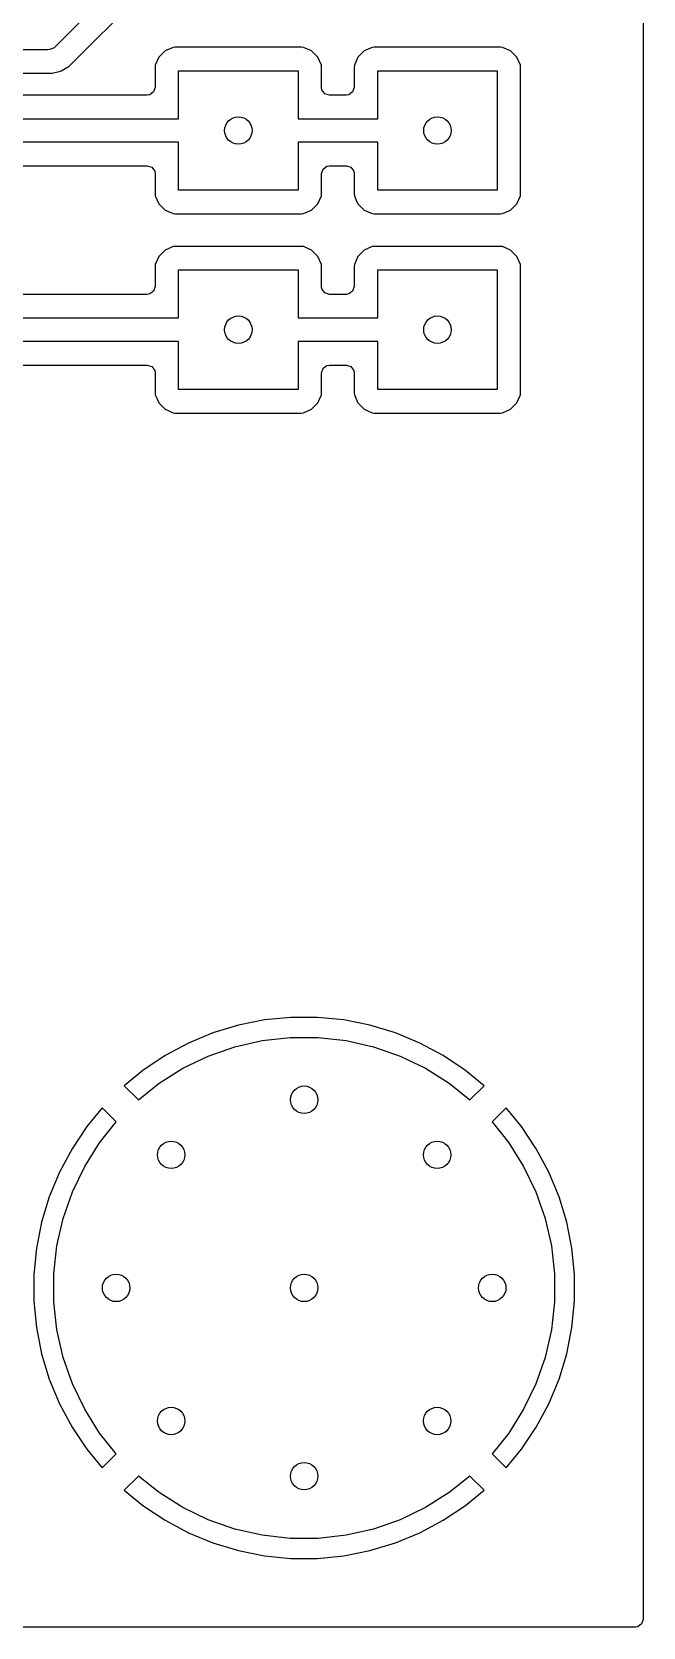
# Model space of a CAD drawing. Extents: x 0.23 to 2.17, y 0.23 to 2.17.
# Drawn here: x 1.863 to 2.17, y 0.23 to 1.031 of the extents above; entities that cross this region are included whole.
import ezdxf

# ---------------------------------------------------------------- set-up
doc = ezdxf.new("R2010")
doc.units = 0
doc.header["$MEASUREMENT"] = 0
doc.layers.add('BLACK', color=7, linetype='CONTINUOUS')

msp = doc.modelspace()

# ---------------------------------------------------------------- linework, layer by layer
at = {"layer": 'BLACK', "linetype": 'CONTINUOUS'}
for p, q in [((2.1703, 2.1664), (2.1703, 0.2336)), ((1.92705, 1.0752), (1.87524, 1.02338)), ((1.88195, 1.01337), (1.91869, 1.0501)), ((1.87106, 1.02165), (1.45669, 1.02165)), ((1.87222, 1.02177), (1.87106, 1.02165)), ((1.87349, 1.0223), (1.87222, 1.02177)), ((1.87434, 1.02265), (1.87349, 1.0223)), ((1.87524, 1.02338), (1.87434, 1.02265)), ((1.927, 1.0179), (1.92521, 1.01386)), ((1.93013, 1.02103), (1.927, 1.0179)), ((1.93417, 1.02282), (1.93013, 1.02103)), ((1.93516, 1.02293), (1.93417, 1.02282)), ((1.9987, 1.02293), (1.93516, 1.02293)), ((1.93516, 1.02293), (1.93516, 1.02293)), ((1.99968, 1.02282), (1.9987, 1.02293)), ((2.00373, 1.02103), (1.99968, 1.02282)), ((1.99968, 1.02282), (1.99968, 1.02282)), ((1.99968, 1.02282), (1.99968, 1.02282)), ((2.00686, 1.0179), (2.00373, 1.02103)), ((2.00865, 1.01386), (2.00686, 1.0179)), ((2.027, 1.0179), (2.02521, 1.01386)), ((2.03013, 1.02103), (2.027, 1.0179)), ((2.03417, 1.02282), (2.03013, 1.02103)), ((2.03516, 1.02293), (2.03417, 1.02282)), ((2.0987, 1.02293), (2.03516, 1.02293)), ((2.03516, 1.02293), (2.03516, 1.02293)), ((2.09968, 1.02282), (2.0987, 1.02293)), ((2.10373, 1.02103), (2.09968, 1.02282)), ((2.09968, 1.02282), (2.09968, 1.02282)), ((2.09968, 1.02282), (2.09968, 1.02282)), ((2.10686, 1.0179), (2.10373, 1.02103)), ((2.10865, 1.01386), (2.10686, 1.0179)), ((1.68215, 1.00982), (1.8734, 1.00982)), ((1.8734, 1.00982), (1.87696, 1.01078)), ((1.87696, 1.01078), (1.87748, 1.01092)), ((1.87696, 1.01078), (1.87696, 1.01078)), ((1.87748, 1.01092), (1.87791, 1.01103)), ((1.87791, 1.01103), (1.88195, 1.01337)), ((1.92521, 1.01386), (1.9251, 1.01287)), ((1.9251, 1.01287), (1.9251, 1.00274)), ((1.93693, 0.98701), (1.93693, 1.0111)), ((1.93693, 1.0111), (1.99693, 1.0111)), ((1.99693, 1.0111), (1.99693, 0.98701)), ((2.00876, 1.01287), (2.00865, 1.01386)), ((2.00876, 1.00274), (2.00876, 1.01287)), ((2.00876, 1.01287), (2.00876, 1.01287)), ((2.02521, 1.01386), (2.0251, 1.01287)), ((2.0251, 1.01287), (2.0251, 1.00274)), ((2.03693, 0.98701), (2.03693, 1.0111)), ((2.03693, 1.0111), (2.09693, 1.0111)), ((2.09693, 1.0111), (2.09693, 0.9511)), ((2.10876, 1.01287), (2.10865, 1.01386)), ((2.10876, 0.94934), (2.10876, 1.01287)), ((1.9251, 1.00274), (1.92435, 1.00045)), ((2.00895, 1.00153), (2.00876, 1.00274)), ((2.01037, 0.99958), (2.00895, 1.00153)), ((2.0251, 1.00274), (2.02435, 1.00045)), ((1.9212, 0.99884), (1.68534, 0.99884)), ((1.92241, 0.99903), (1.9212, 0.99884)), ((1.92435, 1.00045), (1.92241, 0.99903)), ((2.01266, 0.99884), (2.01037, 0.99958)), ((2.0212, 0.99884), (2.01266, 0.99884)), ((2.02241, 0.99903), (2.0212, 0.99884)), ((2.02435, 1.00045), (2.02241, 0.99903)), ((1.67882, 0.98701), (1.93693, 0.98701)), ((1.99693, 0.98701), (2.03693, 0.98701)), ((1.93693, 0.9752), (1.67638, 0.9752)), ((1.93693, 0.9511), (1.93693, 0.9752)), ((2.03693, 0.9752), (1.99693, 0.9752)), ((1.99693, 0.9752), (1.99693, 0.9511)), ((2.03693, 0.9511), (2.03693, 0.9752)), ((1.67404, 0.96337), (1.9212, 0.96337)), ((1.9212, 0.96337), (1.92349, 0.96262)), ((1.92349, 0.96262), (1.92491, 0.96067)), ((2.00876, 0.95947), (2.0095, 0.96176)), ((2.0095, 0.96176), (2.01145, 0.96318)), ((2.01145, 0.96318), (2.01266, 0.96337)), ((2.01266, 0.96337), (2.0212, 0.96337)), ((2.0212, 0.96337), (2.02349, 0.96262)), ((2.02349, 0.96262), (2.02491, 0.96067)), ((1.92491, 0.96067), (1.9251, 0.95947)), ((1.9251, 0.95947), (1.9251, 0.94934)), ((2.00876, 0.94934), (2.00876, 0.95947)), ((2.02491, 0.96067), (2.0251, 0.95947)), ((2.0251, 0.95947), (2.0251, 0.94934)), ((1.9251, 0.94934), (1.92521, 0.94835)), ((1.92521, 0.94835), (1.92604, 0.94647)), ((1.92604, 0.94647), (1.927, 0.9443)), ((1.99693, 0.9511), (1.93693, 0.9511)), ((2.00686, 0.9443), (2.00865, 0.94835)), ((2.00865, 0.94835), (2.00876, 0.94934)), ((2.0251, 0.94934), (2.02521, 0.94835)), ((2.02521, 0.94835), (2.02604, 0.94647)), ((2.02604, 0.94647), (2.027, 0.9443)), ((2.09693, 0.9511), (2.03693, 0.9511)), ((2.10686, 0.9443), (2.10865, 0.94835)), ((2.10865, 0.94835), (2.10876, 0.94934)), ((1.927, 0.9443), (1.93013, 0.94117)), ((1.93013, 0.94117), (1.93417, 0.93939)), ((1.93417, 0.93939), (1.93516, 0.93927)), ((1.93516, 0.93927), (1.9987, 0.93927)), ((1.9987, 0.93927), (1.99968, 0.93939)), ((1.99968, 0.93939), (2.00373, 0.94117)), ((2.00373, 0.94117), (2.00686, 0.9443)), ((2.027, 0.9443), (2.03013, 0.94117)), ((2.03013, 0.94117), (2.03417, 0.93939)), ((2.03417, 0.93939), (2.03516, 0.93927)), ((2.03516, 0.93927), (2.0987, 0.93927)), ((2.0987, 0.93927), (2.09968, 0.93939)), ((2.09968, 0.93939), (2.10373, 0.94117)), ((2.10373, 0.94117), (2.10686, 0.9443)), ((1.93417, 0.92282), (1.93013, 0.92103)), ((1.93516, 0.92293), (1.93417, 0.92282)), ((1.9987, 0.92293), (1.93516, 0.92293)), ((1.93516, 0.92293), (1.93516, 0.92293)), ((1.99968, 0.92282), (1.9987, 0.92293)), ((2.00373, 0.92103), (1.99968, 0.92282)), ((1.99968, 0.92282), (1.99968, 0.92282)), ((1.99968, 0.92282), (1.99968, 0.92282)), ((2.03417, 0.92282), (2.03013, 0.92103)), ((2.03516, 0.92293), (2.03417, 0.92282)), ((2.0987, 0.92293), (2.03516, 0.92293)), ((2.03516, 0.92293), (2.03516, 0.92293)), ((2.09968, 0.92282), (2.0987, 0.92293)), ((2.10373, 0.92103), (2.09968, 0.92282)), ((2.09968, 0.92282), (2.09968, 0.92282)), ((2.09968, 0.92282), (2.09968, 0.92282)), ((1.92521, 0.91386), (1.9251, 0.91287)), ((1.927, 0.9179), (1.92521, 0.91386)), ((1.93013, 0.92103), (1.927, 0.9179)), ((2.00686, 0.9179), (2.00373, 0.92103)), ((2.00865, 0.91386), (2.00686, 0.9179)), ((2.00876, 0.91287), (2.00865, 0.91386)), ((2.02521, 0.91386), (2.0251, 0.91287)), ((2.027, 0.9179), (2.02521, 0.91386)), ((2.03013, 0.92103), (2.027, 0.9179)), ((2.10686, 0.9179), (2.10373, 0.92103)), ((2.10865, 0.91386), (2.10686, 0.9179)), ((2.10876, 0.91287), (2.10865, 0.91386)), ((1.9251, 0.91287), (1.9251, 0.90274)), ((1.93693, 0.88701), (1.93693, 0.9111)), ((1.93693, 0.9111), (1.99693, 0.9111)), ((1.99693, 0.9111), (1.99693, 0.88701)), ((2.00876, 0.90274), (2.00876, 0.91287)), ((2.00876, 0.91287), (2.00876, 0.91287)), ((2.0251, 0.91287), (2.0251, 0.90274)), ((2.03693, 0.88701), (2.03693, 0.9111)), ((2.03693, 0.9111), (2.09693, 0.9111)), ((2.09693, 0.9111), (2.09693, 0.8511)), ((2.10876, 0.84934), (2.10876, 0.91287)), ((1.9212, 0.89884), (1.71054, 0.89884)), ((1.92241, 0.89903), (1.9212, 0.89884)), ((1.92435, 0.90045), (1.92241, 0.89903)), ((1.9251, 0.90274), (1.92435, 0.90045)), ((2.00895, 0.90153), (2.00876, 0.90274)), ((2.01037, 0.89958), (2.00895, 0.90153)), ((2.01266, 0.89884), (2.01037, 0.89958)), ((2.0212, 0.89884), (2.01266, 0.89884)), ((2.02241, 0.89903), (2.0212, 0.89884)), ((2.02435, 0.90045), (2.02241, 0.89903)), ((2.0251, 0.90274), (2.02435, 0.90045)), ((1.70402, 0.88701), (1.93693, 0.88701)), ((1.99693, 0.88701), (2.03693, 0.88701)), ((1.93693, 0.8752), (1.70157, 0.8752)), ((1.93693, 0.8511), (1.93693, 0.8752)), ((2.03693, 0.8752), (1.99693, 0.8752)), ((1.99693, 0.8752), (1.99693, 0.8511)), ((2.03693, 0.8511), (2.03693, 0.8752)), ((1.69924, 0.86337), (1.9212, 0.86337)), ((1.9212, 0.86337), (1.92349, 0.86262)), ((1.92349, 0.86262), (1.92491, 0.86067)), ((1.92491, 0.86067), (1.9251, 0.85947)), ((1.9251, 0.85947), (1.9251, 0.84934)), ((2.00876, 0.85947), (2.0095, 0.86176)), ((2.00876, 0.84934), (2.00876, 0.85947)), ((2.0095, 0.86176), (2.01145, 0.86318)), ((2.01145, 0.86318), (2.01266, 0.86337)), ((2.01266, 0.86337), (2.0212, 0.86337)), ((2.0212, 0.86337), (2.02349, 0.86262)), ((2.02349, 0.86262), (2.02491, 0.86067)), ((2.02491, 0.86067), (2.0251, 0.85947)), ((2.0251, 0.85947), (2.0251, 0.84934)), ((1.9251, 0.84934), (1.92521, 0.84835)), ((1.99693, 0.8511), (1.93693, 0.8511)), ((2.00865, 0.84835), (2.00876, 0.84934)), ((2.0251, 0.84934), (2.02521, 0.84835)), ((2.09693, 0.8511), (2.03693, 0.8511)), ((2.10865, 0.84835), (2.10876, 0.84934)), ((1.92521, 0.84835), (1.92593, 0.84672)), ((1.92593, 0.84672), (1.927, 0.8443)), ((1.927, 0.8443), (1.93013, 0.84117)), ((1.93013, 0.84117), (1.93417, 0.83939)), ((1.99968, 0.83939), (2.00373, 0.84117)), ((2.00373, 0.84117), (2.00686, 0.8443)), ((2.00686, 0.8443), (2.00865, 0.84835)), ((2.02521, 0.84835), (2.02593, 0.84672)), ((2.02593, 0.84672), (2.027, 0.8443)), ((2.027, 0.8443), (2.03013, 0.84117)), ((2.03013, 0.84117), (2.03417, 0.83939)), ((2.09968, 0.83939), (2.10373, 0.84117)), ((2.10373, 0.84117), (2.10686, 0.8443)), ((2.10686, 0.8443), (2.10865, 0.84835)), ((1.93417, 0.83939), (1.93516, 0.83927)), ((1.93516, 0.83927), (1.9987, 0.83927)), ((1.9987, 0.83927), (1.99968, 0.83939)), ((2.03417, 0.83939), (2.03516, 0.83927)), ((2.03516, 0.83927), (2.0987, 0.83927)), ((2.0987, 0.83927), (2.09968, 0.83939)), ((1.96696, 0.53192), (1.95419, 0.52804)), ((1.98005, 0.53452), (1.96696, 0.53192)), ((1.99333, 0.53583), (1.98005, 0.53452)), ((2.00667, 0.53583), (1.99333, 0.53583)), ((2.01995, 0.53452), (2.00667, 0.53583)), ((2.03304, 0.53192), (2.01995, 0.53452)), ((2.01995, 0.53452), (2.01995, 0.53452)), ((2.04581, 0.52804), (2.03304, 0.53192)), ((1.94186, 0.52293), (1.93009, 0.51664)), ((1.95419, 0.52804), (1.94186, 0.52293)), ((1.94186, 0.52293), (1.94186, 0.52293)), ((1.95179, 0.51639), (1.96512, 0.52106)), ((1.96512, 0.52106), (1.9789, 0.5242)), ((1.9789, 0.5242), (1.99294, 0.52579)), ((1.99294, 0.52579), (2.00706, 0.52579)), ((2.00706, 0.52579), (2.0211, 0.5242)), ((2.0211, 0.5242), (2.03488, 0.52106)), ((2.03488, 0.52106), (2.04821, 0.51639)), ((2.05814, 0.52293), (2.04581, 0.52804)), ((2.06991, 0.51664), (2.05814, 0.52293)), ((2.05814, 0.52293), (2.05814, 0.52293)), ((1.93009, 0.51664), (1.91899, 0.50923)), ((1.93906, 0.51026), (1.95179, 0.51639)), ((2.04821, 0.51639), (2.06094, 0.51026)), ((2.08101, 0.50923), (2.06991, 0.51664)), ((1.91899, 0.50923), (1.90961, 0.50153)), ((1.9271, 0.50275), (1.93906, 0.51026)), ((2.06094, 0.51026), (2.0729, 0.50275)), ((2.09039, 0.50153), (2.08101, 0.50923)), ((1.90961, 0.50153), (1.91669, 0.49445)), ((1.91669, 0.49445), (1.9271, 0.50275)), ((2.0729, 0.50275), (2.08331, 0.49445)), ((2.08331, 0.49445), (2.09039, 0.50153)), ((1.89847, 0.49039), (1.89077, 0.48101)), ((1.90555, 0.48331), (1.89847, 0.49039)), ((2.10153, 0.49039), (2.09445, 0.48331)), ((2.10923, 0.48101), (2.10153, 0.49039)), ((1.89077, 0.48101), (1.88336, 0.46991)), ((1.89725, 0.4729), (1.90555, 0.48331)), ((2.09445, 0.48331), (2.10275, 0.4729)), ((2.11664, 0.46991), (2.10923, 0.48101)), ((1.88974, 0.46094), (1.89725, 0.4729)), ((2.10275, 0.4729), (2.11026, 0.46094)), ((1.88336, 0.46991), (1.87707, 0.45814)), ((2.12293, 0.45814), (2.11664, 0.46991)), ((1.87707, 0.45814), (1.87196, 0.44581)), ((1.87707, 0.45814), (1.87707, 0.45814)), ((1.88361, 0.44821), (1.88974, 0.46094)), ((2.11026, 0.46094), (2.11639, 0.44821)), ((2.12804, 0.44581), (2.12293, 0.45814)), ((2.12293, 0.45814), (2.12293, 0.45814)), ((1.87196, 0.44581), (1.86808, 0.43304)), ((1.87894, 0.43488), (1.88361, 0.44821)), ((2.11639, 0.44821), (2.12106, 0.43488)), ((2.13192, 0.43304), (2.12804, 0.44581)), ((1.86808, 0.43304), (1.86548, 0.41995)), ((1.8758, 0.4211), (1.87894, 0.43488)), ((2.12106, 0.43488), (2.1242, 0.4211)), ((2.13452, 0.41995), (2.13192, 0.43304)), ((1.86548, 0.41995), (1.86417, 0.40667)), ((1.87421, 0.40706), (1.8758, 0.4211)), ((2.1242, 0.4211), (2.12579, 0.40706)), ((2.13583, 0.40667), (2.13452, 0.41995)), ((1.86417, 0.40667), (1.86417, 0.39333)), ((1.87421, 0.39294), (1.87421, 0.40706)), ((2.12579, 0.40706), (2.12579, 0.39294)), ((2.13583, 0.39333), (2.13583, 0.40667)), ((1.86417, 0.39333), (1.86548, 0.38005)), ((1.8758, 0.3789), (1.87421, 0.39294)), ((2.12579, 0.39294), (2.1242, 0.3789)), ((2.13452, 0.38005), (2.13583, 0.39333)), ((1.86548, 0.38005), (1.86808, 0.36696)), ((1.87894, 0.36512), (1.8758, 0.3789)), ((2.1242, 0.3789), (2.12106, 0.36512)), ((2.13192, 0.36696), (2.13452, 0.38005)), ((1.86808, 0.36696), (1.87196, 0.35419)), ((1.88361, 0.35179), (1.87894, 0.36512)), ((2.12106, 0.36512), (2.11639, 0.35179)), ((2.12804, 0.35419), (2.13192, 0.36696)), ((1.87196, 0.35419), (1.87707, 0.34186)), ((2.12293, 0.34186), (2.12804, 0.35419)), ((1.88974, 0.33906), (1.88361, 0.35179)), ((2.11639, 0.35179), (2.11026, 0.33906)), ((1.87707, 0.34186), (1.87707, 0.34186)), ((1.87707, 0.34186), (1.88336, 0.33009)), ((1.89725, 0.3271), (1.88974, 0.33906)), ((2.11026, 0.33906), (2.10275, 0.3271)), ((2.11664, 0.33009), (2.12293, 0.34186)), ((2.12293, 0.34186), (2.12293, 0.34186)), ((1.88336, 0.33009), (1.89077, 0.31899)), ((2.10923, 0.31899), (2.11664, 0.33009)), ((1.90555, 0.31669), (1.89725, 0.3271)), ((2.10275, 0.3271), (2.09445, 0.31669)), ((1.89077, 0.31899), (1.89847, 0.30961)), ((1.89847, 0.30961), (1.90555, 0.31669)), ((2.09445, 0.31669), (2.10153, 0.30961)), ((2.10153, 0.30961), (2.10923, 0.31899)), ((2.10923, 0.31899), (2.10923, 0.31899)), ((1.91669, 0.30555), (1.90961, 0.29847)), ((1.9271, 0.29725), (1.91669, 0.30555)), ((2.08331, 0.30555), (2.0729, 0.29725)), ((2.09039, 0.29847), (2.08331, 0.30555)), ((1.90961, 0.29847), (1.91899, 0.29077)), ((1.93906, 0.28974), (1.9271, 0.29725)), ((2.0729, 0.29725), (2.06094, 0.28974)), ((2.08101, 0.29077), (2.09039, 0.29847)), ((1.91899, 0.29077), (1.93009, 0.28336)), ((1.95179, 0.28361), (1.93906, 0.28974)), ((2.06094, 0.28974), (2.04821, 0.28361)), ((2.06991, 0.28336), (2.08101, 0.29077)), ((2.08101, 0.29077), (2.08101, 0.29077)), ((1.93009, 0.28336), (1.94186, 0.27707)), ((1.96512, 0.27894), (1.95179, 0.28361)), ((2.04821, 0.28361), (2.03488, 0.27894)), ((2.05814, 0.27707), (2.06991, 0.28336)), ((1.94186, 0.27707), (1.94186, 0.27707)), ((1.94186, 0.27707), (1.95419, 0.27196)), ((1.9789, 0.2758), (1.96512, 0.27894)), ((1.99294, 0.27421), (1.9789, 0.2758)), ((2.00706, 0.27421), (1.99294, 0.27421)), ((2.0211, 0.2758), (2.00706, 0.27421)), ((2.03488, 0.27894), (2.0211, 0.2758)), ((2.04581, 0.27196), (2.05814, 0.27707)), ((2.05814, 0.27707), (2.05814, 0.27707)), ((1.95419, 0.27196), (1.96696, 0.26808)), ((1.96696, 0.26808), (1.98005, 0.26548)), ((1.98005, 0.26548), (1.98005, 0.26548)), ((1.98005, 0.26548), (1.99333, 0.26417)), ((2.00667, 0.26417), (2.01995, 0.26548)), ((2.01995, 0.26548), (2.03304, 0.26808)), ((2.03304, 0.26808), (2.04581, 0.27196)), ((1.99333, 0.26417), (2.00667, 0.26417)), ((2.1703, 0.2336), (2.16955, 0.23131)), ((2.1664, 0.2297), (1.469, 0.2297)), ((2.1676, 0.2299), (2.1664, 0.2297)), ((2.16955, 0.23131), (2.1676, 0.2299))]:
    msp.add_line(p, q, dxfattribs=at)
at = {"layer": 'BLACK'}
for centre in [(1.96693, 0.9811), (2.06693, 0.9811), (1.96693, 0.8811), (2.06693, 0.8811), (2, 0.49449), (1.93319, 0.46681), (2.06681, 0.46681), (1.90551, 0.4), (2, 0.4), (2.09449, 0.4), (1.93319, 0.33319), (2.06681, 0.33319), (2, 0.30551)]:
    msp.add_circle(centre, 0.00689, dxfattribs=at)
at = {"layer": 'WHITE'}
for centre in [(1.96693, 0.9811), (2.06693, 0.9811), (1.96693, 0.8811), (2.06693, 0.8811), (2, 0.49449), (1.93319, 0.46681), (2.06681, 0.46681), (1.90551, 0.4), (2, 0.4), (2.09449, 0.4), (1.93319, 0.33319), (2.06681, 0.33319), (2, 0.30551)]:
    msp.add_circle(centre, 0.00689, dxfattribs=at)

doc.saveas('drawing.dxf')
